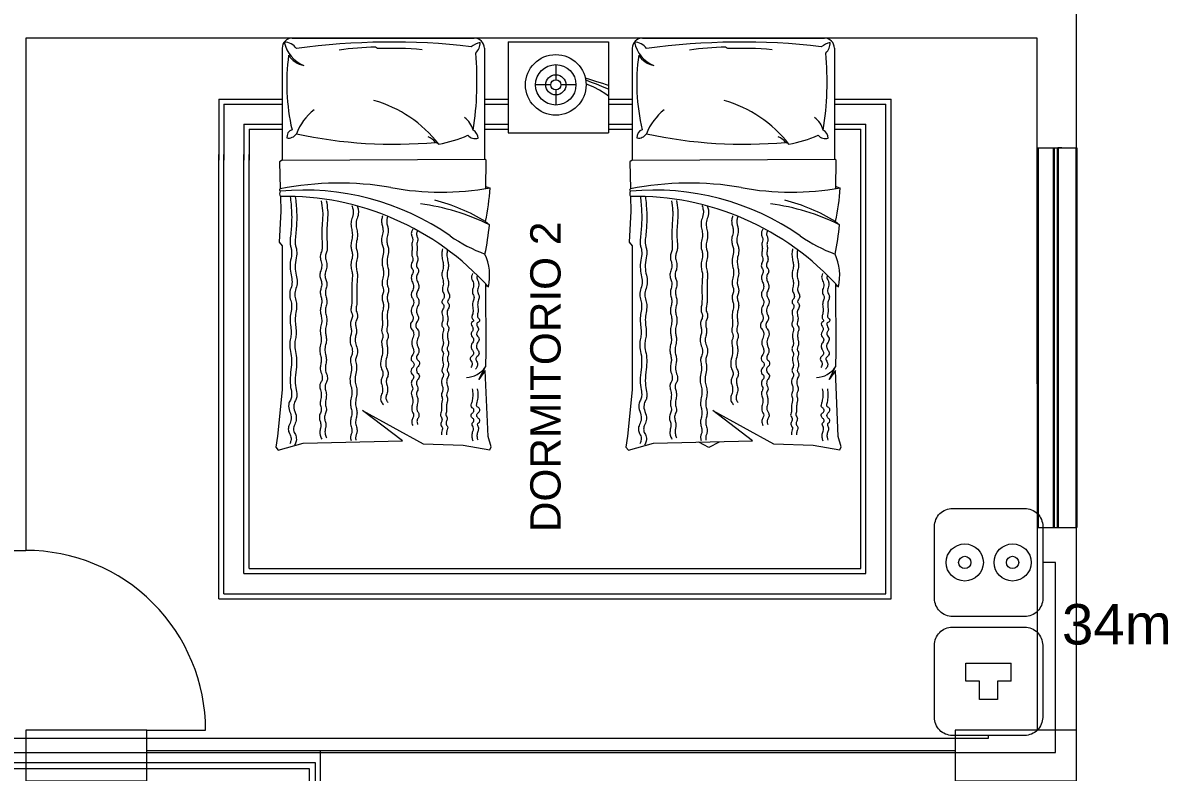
# Model space of a CAD drawing. Header units: metres. Extents: x -2 to 3328848, y -2 to 2725060.
# Drawn here: x 1663092.9 to 1663149.5, y 1362891.4 to 1362928.5 of the extents above; entities that cross this region are included whole.
import ezdxf

# ---------------------------------------------------------------- set-up
doc = ezdxf.new("R2010")
doc.units = ezdxf.units.M
doc.layers.get('0').update_dxf_attribs({"color": 253, "lineweight": 0})
for name, color, linetype, lineweight in [('arboles', 253, 'Continuous', 0), ('ICT_TOMAS', 1, 'Continuous', 0), ('mobi alcolchonado', 253, 'Continuous', 0), ('MOBILIARIO2', 253, 'Continuous', 0), ('muebles', 253, 'Continuous', 0), ('NOFIJO', 253, 'Continuous', 0), ('PUERTAS', 253, 'Continuous', 0), ('ventanas', 253, 'Continuous', 30)]:
    doc.layers.add(name, color=color, linetype=linetype, lineweight=lineweight)
doc.styles.add('COTA', font='arial.ttf', dxfattribs={"height": 1})
doc.styles.get("Standard").update_dxf_attribs({"font": 'arial.ttf'})

# ---------------------------------------------------------------- blocks, each defined once
blk = doc.blocks.new('CAMA01')
at = {"layer": 'mobi alcolchonado'}
for p, q in [((-0.9, 0), (0, 0)), ((-0.95, -0.05), (-0.95, -0.6044)), ((0.05, -0.05), (0.05, -0.6)), ((-0.95, -0.6044), (-0.9627, -0.613)), ((-0.9627, -0.613), (-0.9596, -0.7468)), ((-0.95, -0.6044), (0.0536, -0.6001)), ((0.0536, -0.6001), (0.057, -0.6031)), ((0.057, -0.6031), (0.0558, -0.7457)), ((-0.9588, -0.7836), (-0.9571, -0.8571)), ((-0.9571, -0.8571), (-0.965, -1.0107)), ((0.0558, -0.9077), (0.0748, -0.9239)), ((-0.965, -1.0107), (-0.95, -1.0287)), ((-0.95, -1.0287), (-0.95, -1.7409)), ((0.0554, -1.2158), (0.0566, -1.5502)), ((0.0566, -1.5502), (0.0556, -1.6277)), ((0.0234, -1.6893), (0.0556, -1.6277)), ((0.0547, -1.6456), (0.0234, -1.6893)), ((0.0684, -1.9721), (0.0547, -1.6456)), ((-0.95, -1.7409), (-0.9735, -1.9697)), ((-0.5524, -1.8433), (-0.2521, -2.0074)), ((-0.3546, -1.9933), (-0.5524, -1.8433)), ((-0.9735, -1.9697), (-0.9818, -2.0248)), ((0.0832, -2.0228), (0.0684, -1.9721)), ((-0.9818, -2.0248), (-0.9693, -2.0402)), ((-0.9693, -2.0402), (-0.8459, -2.004)), ((-0.8459, -2.004), (-0.3546, -1.9933)), ((-0.2521, -2.0074), (-0.0553, -2.0154)), ((-0.0553, -2.0154), (0.077, -2.0376)), ((0.077, -2.0376), (0.0832, -2.0228))]:
    blk.add_line(p, q, dxfattribs=at)
for centre, radius, start, end in [((-0.9, -0.05), 0.05, 90, 180), ((-0.938, -0.0891), 0.0687, 32.3351, 91.4023), ((-0.7804, 0.0141), 0.1629, 192.2008, 247.3604), ((-0.4103, -3.4309), 3.4111, 83.3475, 97.9136), ((0.1005, -0.223), 0.2141, 109.6538, 122.6886), ((0, -0.05), 0.05, 0, 90), ((-0.0374, -0.0256), 0.066, 312.4623, 3.6405), ((0.0976, -0.2228), 1.0254, 172.2473, 193.0029), ((-0.8191, -0.021), 0.1178, 212.6434, 258.2419), ((-1.5138, -0.2148), 1.5274, 350.9191, 5.28), ((-0.889, -0.4896), 0.0381, 108.9808, 187.5781), ((-0.9192, -0.448), 0.0472, 260.6567, 326.3809), ((-0.3983, 1.7565), 2.282, 257.8189, 275.1993), ((-0.2563, -0.5673), 0.0826, 38.2941, 70.0555), ((-0.2739, 0.056), 0.5891, 279.6141, 294.3372), ((0.0048, -0.4506), 0.0469, 219.9429, 288.3936), ((-0.0299, -0.4991), 0.0497, 4.6836, 60.5878), ((-0.2618, -0.6659), 0.1655, 58.5661, 64.8686), ((-0.6675, -2.1888), 1.4713, 80, 101.4514), ((0.0879, -0.6878), 0.0548, 234.3439, 260.3637), ((-0.9573, -0.7526), 0.00627, 112.1012, 250.5349), ((-0.9399, -0.7706), 0.0229, 148.1305, 214.5055), ((-0.8378, -2.0061), 1.2535, 55, 95.5645), ((-0.9341, -2.1317), 1.3483, 41.8594, 91.0501), ((-0.1612, 0.6167), 1.3796, 259.5233, 280.0125), ((-1.2064, -0.6493), 1.2884, 348.4322, 355.8792), ((-1.2081, -0.8054), 1.2884, 348.1971, 354.7256), ((0.3093, -0.3678), 0.7465, 235, 249.9199), ((-0.1826, -1.176), 0.2588, 347.5254, 24.4401), ((0.0589, -1.246), 0.0179, 51.3387, 101.1926)]:
    blk.add_arc(centre, radius, start, end, dxfattribs=at)
at = {"layer": 'MOBILIARIO2'}
for points in [[(-0.9102, -0.7836, -0.016109), (-0.9038, -0.8611, -0.024073), (-0.9037, -0.9132, -0.018694), (-0.9101, -0.9895, 0.050065), (-0.9107, -1.0181, 0.056677), (-0.9075, -1.0348, -0.051657), (-0.9037, -1.053, -0.081685), (-0.906, -1.0885, 0.062491), (-0.9107, -1.1346, 0.055675), (-0.9056, -1.1725, -0.061502), (-0.9014, -1.2068, -0.093427), (-0.9074, -1.2389, 0.097168), (-0.913, -1.2698, 0.07769), (-0.9081, -1.2984, -0.081942), (-0.9037, -1.3257, -0.05009), (-0.9072, -1.3593, 0.049651), (-0.9107, -1.3933, 0.038952), (-0.9081, -1.429, -0.043857), (-0.906, -1.4609, -0.052705), (-0.9095, -1.4875, 0.052187), (-0.913, -1.5145, 0.065973), (-0.9092, -1.5507, -0.055408), (-0.9037, -1.5937, -0.038659), (-0.9066, -1.6404, 0.032291), (-0.9107, -1.6962, 0.056883), (-0.9062, -1.7392, -0.072358), (-0.9037, -1.7731, -0.122992), (-0.9096, -1.7912, 0.101053), (-0.9177, -1.8127, 0.148742), (-0.9131, -1.8463, -0.127539), (-0.906, -1.885, -0.105457), (-0.9141, -1.9127, 0.125573), (-0.92, -1.9363, 0.14575), (-0.9136, -1.9576, -0.134347), (-0.906, -1.9805, -0.073839), (-0.9072, -1.9926, -0.052428), (-0.913, -2.0085)], [(-0.8851, -0.7843, -0.016212), (-0.8788, -0.8614, -0.024132), (-0.8787, -0.9134, -0.018479), (-0.8849, -0.9883, 0.049503), (-0.8855, -1.0164, 0.057233), (-0.8823, -1.0332, -0.051743), (-0.8785, -1.0516, -0.081718), (-0.8808, -1.0874, 0.062376), (-0.8856, -1.1341, 0.056016), (-0.8804, -1.1727, -0.062225), (-0.8761, -1.2075, -0.092827), (-0.8821, -1.2395, 0.097273), (-0.8877, -1.27, 0.077058), (-0.8829, -1.2981, -0.080968), (-0.8785, -1.3249, -0.051015), (-0.882, -1.359, 0.050139), (-0.8856, -1.3937, 0.038829), (-0.883, -1.4298, -0.044073), (-0.8809, -1.4616, -0.05256), (-0.8844, -1.4881, 0.051882), (-0.8879, -1.5146, 0.065917), (-0.8841, -1.5504, -0.055177), (-0.8786, -1.5931, -0.038645), (-0.8814, -1.6395, 0.03175), (-0.8856, -1.6959, 0.05817), (-0.8809, -1.7411, -0.074982), (-0.8783, -1.7763, -0.120388), (-0.8842, -1.7941, 0.099922), (-0.892, -1.8151, 0.1495), (-0.8874, -1.8483, -0.128684), (-0.8805, -1.8863, -0.103936), (-0.8883, -1.913, 0.123542), (-0.894, -1.9357, 0.142951), (-0.888, -1.9562, -0.122441), (-0.8801, -1.9797, -0.081719), (-0.8813, -1.9951, -0.060139), (-0.8888, -2.0146)], [(-0.7568, -0.806, -0.016834), (-0.7505, -0.8528, -0.034468), (-0.7498, -0.8759, -0.00922), (-0.7529, -0.9296, 0.014186), (-0.7545, -0.9645, 0.027864), (-0.7529, -1.0059, -0.034884), (-0.7522, -1.0391, -0.087457), (-0.7563, -1.0577, 0.077501), (-0.7615, -1.0787, 0.10571), (-0.7586, -1.1012, -0.089665), (-0.7545, -1.1276, -0.091876), (-0.7595, -1.1519, 0.100294), (-0.7638, -1.1742, 0.104219), (-0.7591, -1.1952, -0.103855), (-0.7545, -1.2162, -0.085768), (-0.7581, -1.2386, 0.088421), (-0.7615, -1.2604, 0.073045), (-0.7578, -1.2818, -0.076066), (-0.7545, -1.3024, -0.079828), (-0.758, -1.3257, 0.07972), (-0.7615, -1.349, 0.069238), (-0.758, -1.3722, -0.06864), (-0.7545, -1.3956, -0.070898), (-0.7582, -1.4245, 0.075702), (-0.7615, -1.4515, 0.045986), (-0.7592, -1.47, -0.045091), (-0.7568, -1.4888, -0.076769), (-0.7602, -1.5177, 0.075317), (-0.7638, -1.5471, 0.065696), (-0.7601, -1.5699, -0.069765), (-0.7568, -1.5914, -0.058047), (-0.7586, -1.6087, 0.04517), (-0.7615, -1.631, 0.107598), (-0.7563, -1.6603, -0.119304), (-0.7522, -1.6869, -0.134303), (-0.7583, -1.7037, 0.142887), (-0.7638, -1.7195, 0.094042), (-0.7608, -1.7414, -0.082548), (-0.7568, -1.7661, -0.054703), (-0.7598, -1.7925, 0.071659), (-0.7615, -1.8127, 0.065726), (-0.7593, -1.8241, -0.062051), (-0.7568, -1.836, -0.141652), (-0.761, -1.856, 0.127606), (-0.7661, -1.878, 0.082372), (-0.7626, -1.8967, -0.083239), (-0.7591, -1.9153, -0.067193), (-0.7609, -1.9306, 0.05209), (-0.7638, -1.9502, 0.075758), (-0.7622, -1.9646, 0.049851), (-0.7545, -1.9852)], [(-0.7319, -0.8035, -0.016995), (-0.7255, -0.8515, -0.034524), (-0.7248, -0.8753, -0.009087), (-0.7278, -0.9296, 0.014008), (-0.7295, -0.9647, 0.028389), (-0.7278, -1.0078, -0.036216), (-0.7271, -1.0416, -0.085799), (-0.7311, -1.0596, 0.076158), (-0.7361, -1.0798, 0.106727), (-0.7333, -1.1021, -0.090343), (-0.7291, -1.1283, -0.091358), (-0.7341, -1.1521, 0.099809), (-0.7383, -1.1739, 0.104145), (-0.7337, -1.1946, -0.103071), (-0.729, -1.2154, -0.086935), (-0.7327, -1.2381, 0.089287), (-0.7362, -1.2603, 0.072441), (-0.7325, -1.2817, -0.075683), (-0.7292, -1.3022, -0.080097), (-0.7327, -1.3256, 0.080136), (-0.7362, -1.349, 0.068821), (-0.7328, -1.372, -0.06822), (-0.7292, -1.3953, -0.07127), (-0.733, -1.4243, 0.075969), (-0.7363, -1.4515, 0.045868), (-0.734, -1.47, -0.045154), (-0.7316, -1.4888, -0.076598), (-0.735, -1.5174, 0.075113), (-0.7386, -1.5466, 0.065882), (-0.7349, -1.5694, -0.069876), (-0.7316, -1.5909, -0.057507), (-0.7333, -1.608, 0.043911), (-0.7362, -1.6304, 0.109441), (-0.7307, -1.6613, -0.121849), (-0.7264, -1.6892, -0.133121), (-0.7327, -1.7062, 0.145487), (-0.7382, -1.722, 0.09027), (-0.7353, -1.7425, -0.08023), (-0.7316, -1.7655, -0.055518), (-0.7345, -1.7911, 0.070221), (-0.7362, -1.8115, 0.068505), (-0.7339, -1.8236, -0.064708), (-0.7313, -1.8363, -0.140191), (-0.7355, -1.8565, 0.1283), (-0.7406, -1.8784, 0.081106), (-0.7372, -1.8967, -0.082764), (-0.7338, -1.9146, -0.06863), (-0.7357, -1.9299, 0.055684), (-0.7384, -1.9486, 0.073555), (-0.737, -1.9608, 0.046852), (-0.7303, -1.9787)], [(-0.6052, -0.8293, -0.036577), (-0.5992, -0.8499, -0.065257), (-0.5983, -0.8619, -0.081239), (-0.605, -0.8935, 0.09673), (-0.6099, -0.9202, 0.059687), (-0.6063, -0.9473, -0.061201), (-0.6029, -0.9738, -0.068087), (-0.607, -1.0051, 0.079475), (-0.6099, -1.0321, 0.066482), (-0.6065, -1.0505, -0.06511), (-0.6029, -1.0694, -0.088365), (-0.6064, -1.0985, 0.088514), (-0.6099, -1.1276, 0.053898), (-0.6055, -1.1542, -0.072445), (-0.6029, -1.1742, -0.014703), (-0.604, -1.1975, 0.01338), (-0.6052, -1.2232, 0.011057), (-0.6052, -1.2628, -0.009921), (-0.6052, -1.3024, -0.044454), (-0.6078, -1.3255, 0.048377), (-0.6099, -1.3467, 0.125065), (-0.607, -1.3585, -0.104774), (-0.6029, -1.3723, -0.140323), (-0.607, -1.3922, 0.125005), (-0.6122, -1.4142, 0.059733), (-0.6098, -1.4321, -0.062195), (-0.6076, -1.4492, -0.076384), (-0.6106, -1.4699, 0.06684), (-0.6146, -1.4935, 0.115189), (-0.6088, -1.5226, -0.114961), (-0.6029, -1.5517, -0.097223), (-0.6084, -1.5757, 0.116527), (-0.6122, -1.596, 0.051779), (-0.6101, -1.6106, -0.047812), (-0.6076, -1.6263, -0.078489), (-0.6108, -1.6604, 0.074508), (-0.6146, -1.6962, 0.064682), (-0.6098, -1.7234, -0.066772), (-0.6052, -1.7498, -0.076034), (-0.6087, -1.7801, 0.075656), (-0.6122, -1.8104, 0.063602), (-0.6084, -1.8336, -0.070388), (-0.6052, -1.8547, -0.079082), (-0.6084, -1.8758, 0.071502), (-0.6122, -1.899, 0.088099), (-0.6085, -1.923, -0.094007), (-0.6052, -1.9456, -0.091812), (-0.6088, -1.9608, 0.09253), (-0.6122, -1.9759, 0.064978), (-0.6117, -1.9817, 0.037379), (-0.6088, -1.9914)], [(-0.5793, -0.8309, -0.034849), (-0.5737, -0.8506, -0.063486), (-0.5727, -0.8618, -0.084403), (-0.5795, -0.8936, 0.098788), (-0.5846, -0.9211, 0.058591), (-0.581, -0.9478, -0.060695), (-0.5777, -0.9737, -0.068148), (-0.5817, -1.0046, 0.079202), (-0.5846, -1.0312, 0.06675), (-0.5812, -1.0496, -0.064998), (-0.5776, -1.0685, -0.088664), (-0.5812, -1.0979, 0.08935), (-0.5847, -1.1272, 0.053061), (-0.5803, -1.1534, -0.071644), (-0.5778, -1.1729, -0.015298), (-0.5789, -1.1969, 0.013681), (-0.5802, -1.2238, 0.010889), (-0.5802, -1.2637, -0.010649), (-0.5802, -1.3037, -0.042768), (-0.5825, -1.3246, 0.044654), (-0.5846, -1.3446, 0.128784), (-0.5815, -1.357, -0.106491), (-0.5772, -1.3717, -0.140372), (-0.5815, -1.3925, 0.126736), (-0.5869, -1.4153, 0.057828), (-0.5845, -1.4329, -0.061442), (-0.5823, -1.4495, -0.076141), (-0.5853, -1.4697, 0.065916), (-0.5892, -1.493, 0.116085), (-0.5833, -1.5223, -0.115201), (-0.5774, -1.5519, -0.097759), (-0.583, -1.5763, 0.118144), (-0.5868, -1.5967, 0.049819), (-0.5847, -1.6107, -0.04634), (-0.5824, -1.6256, -0.079345), (-0.5856, -1.6594, 0.074617), (-0.5894, -1.6953, 0.064869), (-0.5846, -1.7226, -0.066843), (-0.58, -1.7491, -0.075858), (-0.5835, -1.7794, 0.075529), (-0.587, -1.8099, 0.063913), (-0.5831, -1.8334, -0.070745), (-0.5799, -1.8547, -0.078628), (-0.5831, -1.8758, 0.070918), (-0.5869, -1.8991, 0.091738), (-0.5829, -1.9243, -0.104246), (-0.5798, -1.9466, -0.077322), (-0.5833, -1.9618, 0.076658), (-0.5869, -1.9771, 0.044784), (-0.5868, -1.9819, 0.024817), (-0.5855, -1.9905)], [(-0.4537, -0.8806, 0.03776), (-0.458, -0.8992, 0.061868), (-0.4583, -0.9109, 0.048595), (-0.4545, -0.9307, -0.055091), (-0.4514, -0.9482, -0.095626), (-0.455, -0.9777, 0.098357), (-0.4583, -1.0064, 0.076409), (-0.4537, -1.0263, -0.077038), (-0.449, -1.046, -0.089345), (-0.4522, -1.0777, 0.084057), (-0.456, -1.1113, 0.04749), (-0.4524, -1.135, -0.04929), (-0.449, -1.1579, -0.087499), (-0.4528, -1.1881, 0.094197), (-0.456, -1.2162, 0.078357), (-0.4523, -1.2317, -0.083223), (-0.449, -1.2465, -0.112249), (-0.4523, -1.2657, 0.105279), (-0.456, -1.2861, 0.082664), (-0.4522, -1.3056, -0.090946), (-0.449, -1.3234, -0.067901), (-0.4524, -1.3475, 0.066074), (-0.456, -1.3723, 0.035048), (-0.4547, -1.3941, -0.037877), (-0.4537, -1.4142, -0.060523), (-0.4561, -1.4308, 0.062605), (-0.4583, -1.4469, 0.127512), (-0.455, -1.4605, -0.121277), (-0.4514, -1.4748, -0.117111), (-0.4547, -1.4898, 0.113611), (-0.4583, -1.5051, 0.059143), (-0.4567, -1.5199, -0.043052), (-0.4537, -1.5401, -0.089599), (-0.4584, -1.58, 0.091053), (-0.463, -1.6193, 0.111622), (-0.4564, -1.6418, -0.130391), (-0.4514, -1.6613, -0.12494), (-0.4559, -1.6785, 0.120889), (-0.4607, -1.6962, 0.086695), (-0.4578, -1.7153, -0.071647), (-0.4537, -1.7382, -0.113093), (-0.4584, -1.7628, 0.114265), (-0.463, -1.7871, 0.106276), (-0.4601, -1.7985, 0.062305), (-0.449, -1.8151)], [(-0.429, -0.8844, 0.034858), (-0.4327, -0.9007, 0.059461), (-0.433, -0.9105, 0.052316), (-0.4293, -0.9296, -0.056386), (-0.4261, -0.9473, -0.095596), (-0.4297, -0.9765, 0.098171), (-0.433, -1.005, 0.07636), (-0.4284, -1.0247, -0.076506), (-0.4237, -1.0445, -0.090069), (-0.427, -1.0766, 0.084543), (-0.4308, -1.1108, 0.047364), (-0.4272, -1.1347, -0.049676), (-0.4238, -1.1575, -0.08659), (-0.4275, -1.1871, 0.092747), (-0.4307, -1.2148, 0.079795), (-0.4269, -1.2307, -0.084031), (-0.4235, -1.2458, -0.112191), (-0.4268, -1.2653, 0.106013), (-0.4306, -1.2859, 0.081403), (-0.4268, -1.3052, -0.089338), (-0.4237, -1.3228, -0.069417), (-0.4272, -1.3477, 0.067062), (-0.4309, -1.3734, 0.034899), (-0.4296, -1.3955, -0.039008), (-0.4286, -1.4153, -0.057667), (-0.4307, -1.4304, 0.058816), (-0.4329, -1.4456, 0.130991), (-0.4295, -1.4596, -0.122045), (-0.4256, -1.4746, -0.11844), (-0.4292, -1.4903, 0.116548), (-0.433, -1.5063, 0.056461), (-0.4313, -1.5207, -0.041981), (-0.4285, -1.5399, -0.089156), (-0.433, -1.5785, 0.08877), (-0.4376, -1.6174, 0.114233), (-0.4307, -1.6406, -0.131551), (-0.4254, -1.6611, -0.125542), (-0.4302, -1.6791, 0.123278), (-0.4351, -1.6974, 0.085156), (-0.4322, -1.7164, -0.073009), (-0.4283, -1.7385, -0.115535), (-0.433, -1.762, 0.127329), (-0.4369, -1.7835, 0.096991), (-0.4347, -1.7914, 0.053351), (-0.4267, -1.8039)], [(-0.3044, -0.9458, 0.052853), (-0.3101, -0.9582, 0.082349), (-0.3114, -0.9668, 0.113365), (-0.3072, -0.9845, -0.137167), (-0.3044, -0.9994, -0.079599), (-0.3075, -1.0116, 0.112443), (-0.3091, -1.0204, 0.045995), (-0.3081, -1.028, -0.039568), (-0.3068, -1.0367, -0.069784), (-0.308, -1.0547, 0.073829), (-0.3091, -1.0717, 0.067952), (-0.3074, -1.0794, -0.047112), (-0.3044, -1.0903, -0.170036), (-0.3081, -1.1115, 0.173788), (-0.3114, -1.1323, 0.142872), (-0.3067, -1.1417, -0.145458), (-0.3021, -1.1509, -0.195397), (-0.3055, -1.1665, 0.151851), (-0.3114, -1.1859, 0.126712), (-0.3057, -1.2078, -0.124684), (-0.2998, -1.2301, -0.150491), (-0.3063, -1.2521, 0.168102), (-0.3114, -1.2721, 0.13967), (-0.306, -1.2868, -0.13006), (-0.2998, -1.3024, -0.169436), (-0.3054, -1.3276, 0.163629), (-0.3114, -1.3537, 0.104575), (-0.3066, -1.3691, -0.109696), (-0.3021, -1.384, -0.20768), (-0.3089, -1.4036, 0.202622), (-0.3161, -1.4236, 0.1762), (-0.3083, -1.4419, -0.167885), (-0.2998, -1.4609, -0.137817), (-0.3047, -1.487, 0.14417), (-0.3091, -1.5121, 0.079258), (-0.3048, -1.5277, -0.072052), (-0.2998, -1.5447, -0.215179), (-0.3075, -1.5715, 0.272703), (-0.3114, -1.5937, 0.157232), (-0.3062, -1.6003, -0.133932), (-0.2998, -1.6077, -0.346503), (-0.3051, -1.6317, 0.328416), (-0.3114, -1.6566, 0.136915), (-0.3045, -1.6656, -0.179847), (-0.2998, -1.6729, -0.252619), (-0.3044, -1.6892, 0.209461), (-0.3114, -1.7079, 0.111259), (-0.307, -1.7236, -0.146381), (-0.3044, -1.7358, -0.125668), (-0.3083, -1.7468, 0.139354), (-0.3114, -1.7568, 0.105558), (-0.3089, -1.7708, -0.077694), (-0.3044, -1.7894, -0.090317), (-0.3072, -1.8164, 0.100764), (-0.3091, -1.8407, 0.12001), (-0.3041, -1.854, -0.131665), (-0.2998, -1.8663, -0.170535), (-0.3035, -1.8801, 0.13714), (-0.3091, -1.8966, 0.068639), (-0.3083, -1.9059, 0.052035), (-0.3044, -1.9176)], [(-0.2807, -0.9537, 0.042607), (-0.2845, -0.9626, 0.071397), (-0.2856, -0.9682, 0.129838), (-0.2819, -0.9845, -0.140626), (-0.2789, -0.9995, -0.083982), (-0.282, -1.0122, 0.117812), (-0.2837, -1.0214, 0.041239), (-0.2828, -1.0282, -0.036686), (-0.2817, -1.0358, -0.06988), (-0.2828, -1.0526, 0.071878), (-0.2839, -1.0694, 0.072269), (-0.282, -1.0778, -0.05165), (-0.2789, -1.0893, -0.163828), (-0.2822, -1.1089, 0.164309), (-0.2854, -1.1284, 0.150844), (-0.2806, -1.1382, -0.147278), (-0.2755, -1.1482, -0.197862), (-0.2792, -1.1652, 0.156121), (-0.2856, -1.1859, 0.123696), (-0.2797, -1.2083, -0.125417), (-0.2739, -1.2303, -0.148173), (-0.2802, -1.2516, 0.166473), (-0.2851, -1.2708, 0.139796), (-0.2798, -1.2851, -0.128151), (-0.2737, -1.3005, -0.171039), (-0.2793, -1.326, 0.162775), (-0.2856, -1.3527, 0.107698), (-0.2804, -1.3691, -0.115196), (-0.2758, -1.3845, -0.202947), (-0.2825, -1.4035, 0.202257), (-0.2892, -1.4226, 0.173028), (-0.282, -1.4397, -0.162077), (-0.2738, -1.4578, -0.143302), (-0.2788, -1.4846, 0.146514), (-0.2835, -1.5109, 0.08083), (-0.2788, -1.5272, -0.077891), (-0.2739, -1.5442, -0.205436), (-0.2807, -1.5677, 0.258943), (-0.2842, -1.5873, 0.167371), (-0.2792, -1.5938, -0.135353), (-0.2726, -1.6013, -0.347128), (-0.2779, -1.6258, 0.32569), (-0.2845, -1.6513, 0.138368), (-0.2773, -1.6608, -0.174678), (-0.272, -1.6687, -0.262199), (-0.2774, -1.6875, 0.218741), (-0.2854, -1.7089, 0.1036), (-0.2809, -1.7249, -0.142377), (-0.2784, -1.7368, -0.128588), (-0.2824, -1.7481, 0.145504), (-0.2856, -1.7582, 0.099417), (-0.2832, -1.7711, -0.074367), (-0.2792, -1.7879, -0.090334), (-0.2817, -1.8134, 0.095924), (-0.2837, -1.8374, 0.126634), (-0.2782, -1.852, -0.136356), (-0.2734, -1.8657, -0.176248), (-0.2778, -1.881, 0.158824), (-0.2833, -1.8977, 0.054695), (-0.2826, -1.9039, 0.039328), (-0.28, -1.9122)], [(-0.1575, -1.0437, 0.02297), (-0.16, -1.0655, 0.03842), (-0.1599, -1.0787, 0.038008), (-0.1554, -1.1062, -0.055193), (-0.1529, -1.1253, -0.083604), (-0.156, -1.1464, 0.075661), (-0.1599, -1.1696, 0.084309), (-0.1561, -1.1937, -0.09066), (-0.1529, -1.2162, -0.067099), (-0.155, -1.2283, 0.059889), (-0.1575, -1.2418, 0.149337), (-0.1534, -1.2595, -0.134073), (-0.1482, -1.2791, -0.21438), (-0.155, -1.2939, 0.253882), (-0.1599, -1.307, 0.189759), (-0.1552, -1.3152, -0.18789), (-0.1505, -1.3234, -0.191242), (-0.1547, -1.3413, 0.174445), (-0.1599, -1.3606, 0.047645), (-0.1575, -1.3735, -0.048038), (-0.1552, -1.3863, -0.123722), (-0.1587, -1.4076, 0.169091), (-0.1599, -1.4236, 0.141473), (-0.1563, -1.4294, -0.143521), (-0.1529, -1.4352, -0.155534), (-0.1538, -1.4526, 0.107396), (-0.1575, -1.4772, 0.042577), (-0.1549, -1.4949, -0.050748), (-0.1529, -1.5098, -0.129685), (-0.1568, -1.527, 0.145893), (-0.1599, -1.5424, 0.134999), (-0.1563, -1.5519, -0.139913), (-0.1529, -1.5611, -0.114007), (-0.1549, -1.5742, 0.10043), (-0.1575, -1.589, 0.069927), (-0.1553, -1.6027, -0.066719), (-0.1529, -1.617, -0.140231), (-0.1568, -1.633, 0.158227), (-0.1599, -1.6473, 0.144948), (-0.1566, -1.6552, -0.133495), (-0.1529, -1.6636, -0.180577), (-0.1564, -1.6805, 0.144963), (-0.1622, -1.7009, 0.094523), (-0.1581, -1.7209, -0.110663), (-0.1552, -1.7382, -0.10701), (-0.1593, -1.7534, 0.129666), (-0.1622, -1.7661, 0.099091), (-0.1595, -1.7774, -0.116601), (-0.1575, -1.7871, -0.058417), (-0.1597, -1.8017, 0.05454), (-0.1622, -1.8174, 0.023755), (-0.1622, -1.8302, -0.022115), (-0.1622, -1.843, -0.082226), (-0.1648, -1.8554, 0.093862), (-0.1669, -1.8663, 0.171583), (-0.1644, -1.8732, -0.116919), (-0.1599, -1.8827, -0.185126), (-0.1624, -1.8993, 0.193604), (-0.1645, -1.9153, 0.131355), (-0.1601, -1.9233, -0.188426), (-0.1575, -1.9293, -0.095469), (-0.1591, -1.9389, 0.066793), (-0.1622, -1.9526, 0.021913), (-0.1624, -1.9575, 0.016222), (-0.1622, -1.9642)], [(-0.1327, -1.0474, 0.020778), (-0.1348, -1.0666, 0.036491), (-0.1348, -1.0776, 0.041461), (-0.1302, -1.1052, -0.057174), (-0.1276, -1.1254, -0.082873), (-0.1308, -1.1465, 0.075265), (-0.1346, -1.1697, 0.085019), (-0.1307, -1.194, -0.092379), (-0.1275, -1.2166, -0.064068), (-0.1295, -1.2279, 0.055503), (-0.132, -1.241, 0.157835), (-0.1273, -1.2605, -0.148846), (-0.122, -1.2811, -0.199592), (-0.128, -1.2941, 0.247082), (-0.1321, -1.3053, 0.184593), (-0.1282, -1.3123, -0.169439), (-0.1239, -1.3197, -0.211187), (-0.1282, -1.3394, 0.185054), (-0.1343, -1.3615, 0.043562), (-0.132, -1.3741, -0.048148), (-0.1299, -1.3856, -0.119615), (-0.1329, -1.4041, 0.160888), (-0.134, -1.4181, 0.146532), (-0.1307, -1.4237, -0.137743), (-0.1271, -1.4296, -0.163825), (-0.1281, -1.4489, 0.111152), (-0.1323, -1.4768, 0.041886), (-0.1294, -1.4958, -0.053628), (-0.1275, -1.5107, -0.124743), (-0.1311, -1.5264, 0.141323), (-0.1339, -1.5405, 0.136283), (-0.1305, -1.5495, -0.135036), (-0.1271, -1.5586, -0.120412), (-0.1292, -1.5727, 0.104043), (-0.1322, -1.589, 0.069722), (-0.1298, -1.6035, -0.070787), (-0.1274, -1.6178, -0.133062), (-0.1309, -1.6321, 0.149023), (-0.1337, -1.6449, 0.15104), (-0.1305, -1.6527, -0.132016), (-0.1266, -1.6615, -0.185288), (-0.1304, -1.6797, 0.149156), (-0.1366, -1.7016, 0.091592), (-0.1325, -1.7219, -0.1101), (-0.1296, -1.7389, -0.106833), (-0.1337, -1.754, 0.131118), (-0.1365, -1.7665, 0.095868), (-0.134, -1.7771, -0.111479), (-0.1321, -1.7863, -0.063175), (-0.1344, -1.8019, 0.056761), (-0.1372, -1.8193, 0.023768), (-0.1372, -1.833, -0.026007), (-0.1372, -1.8455, -0.075167), (-0.1392, -1.855, 0.082422), (-0.1408, -1.8636, 0.180625), (-0.1386, -1.8701, -0.118245), (-0.1341, -1.8792, -0.184753), (-0.1365, -1.8954, 0.189898), (-0.1387, -1.9111, 0.133199), (-0.1342, -1.9193, -0.180236), (-0.1313, -1.9258, -0.10911), (-0.1334, -1.9382, 0.078712), (-0.1372, -1.955, 0.016438), (-0.1373, -1.9588, 0.011572), (-0.1372, -1.9642)], [(-0.0083, -1.1649, 0.063574), (-0.0128, -1.1784, 0.09229), (-0.013, -1.1882, 0.087813), (-0.0084, -1.2008, -0.084664), (-0.0036, -1.2138, -0.147947), (-0.0065, -1.2395, 0.164849), (-0.0083, -1.2628, 0.089821), (-0.0042, -1.2719, -0.116631), (-0.0013, -1.2791, -0.144447), (-0.0039, -1.2969, 0.116051), (-0.0083, -1.3187, 0.024537), (-0.0072, -1.3319, -0.021879), (-0.006, -1.3467, -0.09639), (-0.0095, -1.3697, 0.1367), (-0.0106, -1.3863, 0.212994), (-0.0074, -1.3908, -0.190175), (-0.0036, -1.3956, -0.394232), (-0.008, -1.4044, 0.296973), (-0.0153, -1.4142, 0.196588), (-0.0111, -1.4265, -0.177409), (-0.006, -1.4399, -0.181533), (-0.0112, -1.4546, 0.205507), (-0.0153, -1.4678, 0.192194), (-0.01, -1.4779, -0.172784), (-0.0036, -1.4888, -0.223273), (-0.0085, -1.5075, 0.193968), (-0.0153, -1.5284, 0.156888), (-0.009, -1.5442, -0.172543), (-0.0036, -1.5587, -0.267412), (-0.0124, -1.5742, 0.2882), (-0.02, -1.589, 0.1673), (-0.0153, -1.5995, -0.167614), (-0.0106, -1.61, -0.102415), (-0.0119, -1.6205, -0.090979), (-0.0176, -1.631)], [(0.0153, -1.1743, 0.043115), (0.0132, -1.1816, 0.071529), (0.0129, -1.1862, 0.117166), (0.0165, -1.1971, -0.092201), (0.0218, -1.2106, -0.148493), (0.0191, -1.2357, 0.162321), (0.0172, -1.2588, 0.092598), (0.0215, -1.2683, -0.115816), (0.0246, -1.2761, -0.147409), (0.0217, -1.2958, 0.11874), (0.0169, -1.3199, 0.02342), (0.018, -1.3335, -0.023767), (0.0191, -1.3471, -0.081841), (0.0169, -1.3642, 0.093108), (0.0154, -1.3793, 0.271365), (0.0204, -1.3865, -0.237724), (0.0266, -1.3943, -0.374349), (0.0205, -1.4054, 0.322203), (0.0124, -1.4172, 0.165022), (0.0164, -1.4283, -0.163895), (0.0205, -1.4395, -0.183927), (0.0158, -1.4529, 0.20204), (0.0119, -1.4653, 0.194979), (0.0169, -1.475, -0.16864), (0.0233, -1.4858, -0.227481), (0.0183, -1.5052, 0.192689), (0.0111, -1.5274, 0.162586), (0.0181, -1.5447, -0.18296), (0.0238, -1.5605, -0.259647), (0.015, -1.5758, 0.292915), (0.0079, -1.5901, 0.147396), (0.0116, -1.5989, -0.130485), (0.0161, -1.6087, -0.124764), (0.015, -1.6243, -0.11423), (0.0061, -1.6389)], [(-0.006, -1.9945, -0.043571), (-0.0102, -1.9773, -0.058781), (-0.0106, -1.9642, -0.074778), (-0.0063, -1.9458, 0.098243), (-0.0036, -1.9316, 0.160673), (-0.0073, -1.9209, -0.168807), (-0.0106, -1.9106, -0.235494), (-0.0066, -1.9029, 0.200169), (-0.0013, -1.8943, 0.310498), (-0.0071, -1.8822, -0.25744), (-0.0153, -1.8687, -0.272296), (-0.0076, -1.8543, 0.302876), (-0.0013, -1.8407, 0.245567), (-0.0095, -1.8297, -0.301104), (-0.0153, -1.8197, -0.076708), (-0.0131, -1.8092, 0.045391), (-0.0083, -1.7918, 0.044442), (-0.0059, -1.7651, 0.040505), (-0.0083, -1.7358)], [(0.0187, -1.9907, -0.038395), (0.0153, -1.9758, -0.053841), (0.0148, -1.965, -0.086675), (0.0195, -1.9453, 0.114917), (0.0222, -1.9302, 0.136679), (0.0194, -1.9218, -0.135819), (0.0166, -1.9133, -0.26772), (0.0211, -1.9045, 0.219941), (0.0273, -1.8946, 0.298949), (0.0212, -1.882, -0.252587), (0.0129, -1.8682, -0.270993), (0.0208, -1.8532, 0.294092), (0.0275, -1.8389, 0.262376), (0.0181, -1.8263, -0.328686), (0.0116, -1.8151, -0.053331), (0.0134, -1.8073, 0.033048), (0.0167, -1.7948, 0.048678), (0.0195, -1.7664, 0.045374), (0.0167, -1.7358)]]:
    blk.add_lwpolyline(points, format="xyb", dxfattribs=at)
for centre, radius, start, end in [((-0.4389, -1.7864), 1.7422, 91.6325, 97.548), ((-0.5923, -0.2027), 0.1889, 52.792, 56.6952), ((-0.4115, -1.7932), 1.7422, 84.9412, 92.1903), ((-0.6706, -0.9127), 0.6289, 38.0799, 73.877), ((-0.6183, -0.5744), 0.2801, 128.4595, 159.0281), ((-0.1134, -0.4839), 0.1115, 14.5489, 54.2329), ((-0.4195, -1.936), 1.1264, 63.9685, 82.178), ((-0.4288, -1.7137), 0.9406, 58.9817, 75.6046), ((-0.0452, -1.5578), 0.1226, 272.9287, 325.2602)]:
    blk.add_arc(centre, radius, start, end, dxfattribs=at)
blk = doc.blocks.new('CAMASSENC-1MESITA')
at = {"layer": 'muebles'}
for p, q in [((1.4313, -0.0191), (1.4313, -0.4691)), ((1.4313, -0.0191), (1.9288, -0.0191)), ((1.9288, -0.0191), (1.9288, -0.4691)), ((1.6674, -0.1316), (1.6674, -0.2066)), ((1.6424, -0.2316), (1.5674, -0.2316)), ((1.6674, -0.2566), (1.6674, -0.3316)), ((1.7674, -0.2316), (1.6924, -0.2316)), ((0, -0.3017), (0.3141, -0.3017)), ((0, -0.3017), (0, -0.6044)), ((0.025, -0.3267), (0.3141, -0.3272)), ((0.025, -0.3267), (0.025, -0.6044)), ((1.3141, -0.3017), (1.4313, -0.3017)), ((1.3141, -0.327), (1.4313, -0.3272)), ((1.9288, -0.3017), (2.0459, -0.3017)), ((1.9288, -0.327), (2.0459, -0.3272)), ((3.0459, -0.3017), (3.3259, -0.3017)), ((3.0459, -0.327), (3.3009, -0.3274)), ((3.3009, -2.7506), (3.3009, -0.3274)), ((3.3259, -2.7756), (3.3259, -0.3017)), ((0.125, -0.4267), (0.3141, -0.4267)), ((0.125, -0.4267), (0.125, -0.6044)), ((0.15, -0.4517), (0.3141, -0.4517)), ((0.15, -0.4517), (0.15, -0.6044)), ((1.3141, -0.4267), (1.4313, -0.4267)), ((1.3141, -0.4517), (1.4313, -0.4517)), ((1.9288, -0.4267), (2.0459, -0.4267)), ((1.9288, -0.4517), (2.0459, -0.4517)), ((3.0459, -0.4267), (3.2009, -0.4267)), ((3.0459, -0.4517), (3.1759, -0.4517)), ((3.1759, -2.6256), (3.1759, -0.4517)), ((3.2009, -2.6506), (3.2009, -0.4267)), ((1.4313, -0.4691), (1.9288, -0.4691)), ((0, -2.7756), (0, -0.5756)), ((0.025, -2.7506), (0.025, -0.5756)), ((0.125, -2.6506), (0.125, -0.5756)), ((0.15, -2.6256), (0.15, -0.5756)), ((2.425, -2.0256), (2.375, -2.0006)), ((2.475, -2.0006), (2.425, -2.0256)), ((0.125, -2.6506), (3.2009, -2.6506)), ((0.15, -2.6256), (3.1759, -2.6256)), ((0, -2.7756), (3.3259, -2.7756)), ((0.025, -2.7506), (3.3009, -2.7506))]:
    blk.add_line(p, q, dxfattribs=at)
for points in [[(1.9288, -0.2353), (1.9184, -0.2317), (1.8994, -0.2256), (1.882, -0.2204), (1.8658, -0.2156), (1.8503, -0.2108), (1.8352, -0.2056), (1.82, -0.1995), (1.8132, -0.1965)], [(1.9288, -0.2538), (1.9226, -0.2508), (1.8953, -0.239), (1.8696, -0.2289), (1.8449, -0.2195), (1.8204, -0.21), (1.8155, -0.2079)], [(1.9288, -0.2876), (1.9152, -0.2774), (1.8837, -0.2572), (1.855, -0.2423), (1.828, -0.2311), (1.8173, -0.2274)]]:
    blk.add_lwpolyline(points, dxfattribs=at)
for radius in [0.15, 0.1, 0.05, 0.025]:
    blk.add_circle((1.6674, -0.2316), radius, dxfattribs=at)
at = {"layer": 'muebles', "rotation": 359.999999999999}
for p in [(1.2641, 0), (2.9959, 0)]:
    blk.add_blockref('CAMA01', p, dxfattribs=at)
blk = doc.blocks.new('Toma TFN')
for p, q in [((-0.0625, 0.05), (-0.05, 0.05)), ((-0.0625, 0), (-0.0625, 0.05)), ((-0.05, 0.05), (0.05, 0.05)), ((0.05, 0.05), (0.0625, 0.05)), ((0.0625, 0), (0.0625, 0.05)), ((-0.05, 0), (-0.0625, 0)), ((-0.025, 0), (-0.05, 0)), ((-0.025, -0.05), (-0.025, 0)), ((0.025, 0), (0.025, -0.05)), ((0.05, 0), (0.025, 0)), ((0.0625, 0), (0.05, 0)), ((0.05, 0), (0.05, 0)), ((0.025, -0.05), (-0.025, -0.05))]:
    blk.add_line(p, q)
blk.add_lwpolyline([(-0.1, 0.15), (0.1, 0.15, -0.414214), (0.15, 0.1), (0.15, -0.1, -0.414214), (0.1, -0.15), (-0.1, -0.15, -0.414214), (-0.15, -0.1), (-0.15, 0.1, -0.414214)], format="xyb", close=True)
blk = doc.blocks.new('TOMA TV')
blk.add_lwpolyline([(-0.1, 0.15), (0.1, 0.15, -0.414214), (0.15, 0.1), (0.15, -0.1, -0.414214), (0.1, -0.15), (-0.1, -0.15, -0.414214), (-0.15, -0.1), (-0.15, 0.1, -0.414214)], format="xyb", close=True)
for centre, radius in [((-0.0663, 0), 0.0515), ((0.0663, 0), 0.0515), ((-0.0663, 0), 0.0172), ((0.0663, 0), 0.0172)]:
    blk.add_circle(centre, radius)

msp = doc.modelspace()

# ---------------------------------------------------------------- linework, layer by layer
at = {"ltscale": 0.02}
for p, q in [((1663145, 1362878.567), (1663144.997, 1362977.371)), ((1663143.062, 1362927.71), (1663093.022, 1362927.71)), ((1663093.022, 1362927.71), (1663093.022, 1362902.357)), ((1663143.09, 1362922.272), (1663145.001, 1362922.272)), ((1663144.082, 1362922.272), (1663144.082, 1362922.04)), ((1663144.282, 1362922.272), (1663144.082, 1362922.272)), ((1663143.074, 1362903.491), (1663145.002, 1362903.491))]:
    msp.add_line(p, q, dxfattribs=at)
for p, q in [((1663143.067, 1362893.46), (1663143.062, 1362927.71)), ((1663099.022, 1362892.46), (1663107.594, 1362892.46)), ((1663107.594, 1362892.46), (1663107.594, 1362883.524))]:
    msp.add_line(p, q)
at = {"linetype": 'Continuous'}
msp.add_line((1663083.782, 1362902.357), (1663093.022, 1362902.357), dxfattribs=at)
at = {"layer": 'ICT_TOMAS'}
for points in [[(1663124.577, 1362875.908), (1663124.577, 1362882.996), (1663107.061, 1362882.996), (1663107.061, 1362891.55), (1663087.444, 1362891.55), (1663087.444, 1362828.41), (1662998.118, 1362828.41), (1662998.118, 1362917.71)], [(1662998.683, 1362917.71), (1662998.683, 1362828.894), (1663087.102, 1362828.894), (1663087.102, 1362891.856), (1663107.343, 1362891.856), (1663107.343, 1362883.206), (1663127.519, 1362883.206), (1663127.519, 1362882.026)], [(1662999.916, 1362917.71), (1662999.916, 1362829.609), (1663085.928, 1362829.609), (1663085.928, 1362892.351), (1663143.96, 1362892.351), (1663143.96, 1362901.759), (1663143.334, 1362901.759)], [(1663001.149, 1362917.71), (1663001.149, 1362830.516), (1663085.327, 1362830.516), (1663085.327, 1362893.065), (1663140.65, 1362893.065), (1663140.65, 1362893.198)]]:
    msp.add_lwpolyline(points, dxfattribs=at)
at = {"layer": 'muebles'}
msp.add_line((1663107.594, 1362892.46), (1663139.002, 1362892.46), dxfattribs=at)
at = {"layer": 'NOFIJO', "ltscale": 0.02}
msp.add_lwpolyline([(1663099.022, 1362890.96), (1663099.022, 1362893.46), (1663093.022, 1362893.46), (1663093.022, 1362890.96)], close=True, dxfattribs=at)
msp.add_lwpolyline([(1663145.002, 1362893.46), (1663139.002, 1362893.46), (1663139.002, 1362890.96), (1663145.002, 1362890.96)], dxfattribs=at)
at = {"layer": 'PUERTAS'}
msp.add_line((1663099.022, 1362893.46), (1663101.919, 1362893.46), dxfattribs=at)
msp.add_arc((1663093.023, 1362893.46), 8.896, 359.9973, 90.0065, dxfattribs=at)
at = {"layer": 'ventanas', "ltscale": 0.2}
for p, q in [((1663143.09, 1362922.272), (1663143.09, 1362903.491)), ((1663143.882, 1362922.272), (1663143.882, 1362903.491)), ((1663144.082, 1362922.272), (1663144.082, 1362903.491)), ((1663145.001, 1362922.272), (1663145.002, 1362903.491))]:
    msp.add_line(p, q, dxfattribs=at)

# ---------------------------------------------------------------- block references
at = {"layer": 'arboles', "xscale": 10, "yscale": 10, "zscale": 10}
msp.add_blockref('CAMASSENC-1MESITA', (1663102.569, 1362927.71), dxfattribs=at)
at = {"layer": 'ICT_TOMAS'}
for name, p, xscale, yscale, zscale in [('TOMA TV', (1663140.657, 1362901.759), 17.84178858404148, 17.84178858404148, 17.84178858404148), ('Toma TFN', (1663140.65, 1362895.877), 17.85663777392733, 17.85663777392733, 17.85663777392733)]:
    msp.add_blockref(name, p, dxfattribs=dict(at, xscale=xscale, yscale=yscale, zscale=zscale))

# ---------------------------------------------------------------- texts
at = {"linetype": 'Continuous', "insert": (1663117.981, 1362903.259), "char_height": 1.5, "attachment_point": 1, "rotation": 90}
msp.add_mtext_dynamic_manual_height_columns('DORMITORIO 2', width=45.32036, gutter_width=125, heights=[0], dxfattribs=at)
at = {"layer": 'ICT_TOMAS', "ltscale": 0.015, "insert": (1663145.094, 1362899.699), "char_height": 2, "attachment_point": 1, "style": 'COTA'}
msp.add_mtext_dynamic_manual_height_columns('\\pxqc;34m', width=3.81057, gutter_width=4, heights=[1.343], dxfattribs=at)

doc.saveas('drawing.dxf')
